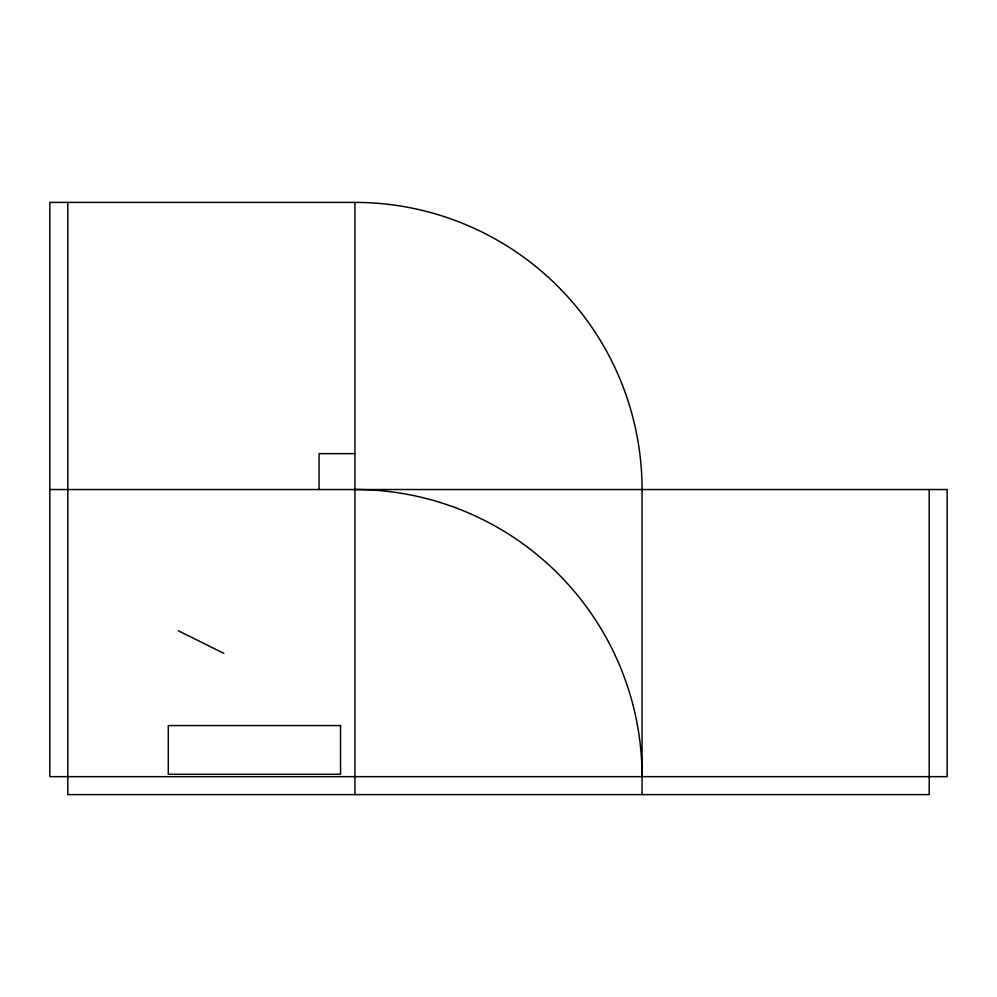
<?xml version="1.0" encoding="UTF-8"?>
<svg xmlns="http://www.w3.org/2000/svg" width="997" height="997" viewBox="0 0 997 997"><rect width="100%" height="100%" fill="white"/><g stroke="black" fill="none" stroke-linecap="round" stroke-linejoin="round"><path stroke-width="1.5" d="M642.068 794.609L642.068 489.527A287.136 287.136 0 0 0 354.932 202.391L49.85 202.391L49.85 776.663L947.15 776.663L947.15 489.527L49.85 489.527M354.932 453.635L319.04 453.635L319.04 489.527M178.401 630.789L223.814 653.347M929.204 489.527L929.204 794.609L67.796 794.609L67.796 202.391M354.932 202.391L354.932 794.609M354.932 489.527A287.136 287.136 0 0 1 642.068 776.663M340.55 725.554L168.269 725.554L168.269 774.27L340.55 774.27L340.55 725.554"/></g></svg>
